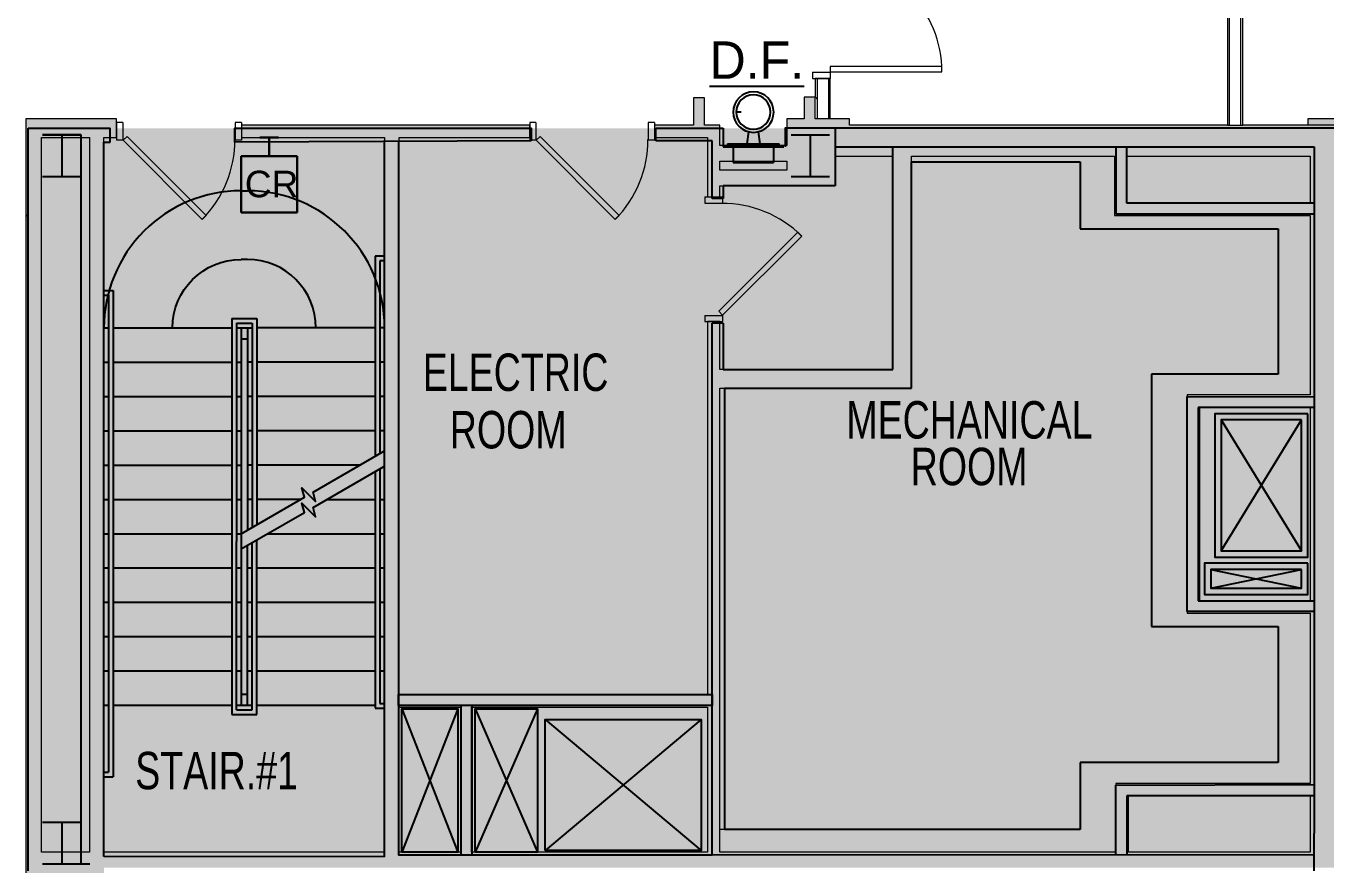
# Model space of a CAD drawing. Header units: inches. Extents: x 25273 to 28081, y 11840 to 13753.
# Drawn here: x 26090.4 to 26507.2, y 12763 to 13031.9 of the extents above; entities that cross this region are included whole.
import ezdxf
from ezdxf.enums import TextEntityAlignment as Align
from ezdxf.xclip import XClip

# ---------------------------------------------------------------- set-up
doc = ezdxf.new("R2010")
doc.units = ezdxf.units.IN
doc.header["$MEASUREMENT"] = 0
doc.header["$XCLIPFRAME"] = 2
for name, color, linetype in [('L1$0$A-Plmb', 3, 'Continuous'), ('L1$0$Plaza America BA02$0$17', 2, 'Continuous'), ('L1$0$Plaza America BA02$0$19', 6, 'Continuous'), ('L1$0$Plaza America BA02$0$51', 7, 'Continuous'), ('L1$0$SCOPE', 7, 'Continuous')]:
    doc.layers.add(name, color=color, linetype=linetype)
for name, color, linetype, lineweight in [('X1$0$A-ANNO-NOTE', 131, 'Continuous', 30), ('X1$0$A-DETL', 90, 'Continuous', 13), ('X1$0$A-DETL-GENF', 92, 'Continuous', 9), ('X1$0$A-DOOR', 31, 'Continuous', 13), ('X1$0$A-DOOR-FRAM', 31, 'Continuous', 20), ('X1$0$A-WALL', 113, 'Continuous', 13), ('X1$0$A-WALL-PATT', 111, 'Continuous', 13), ('X1$0$I-WALL', 2, 'Continuous', 13), ('X1$0$Plaza America_Tower 1_2nd Floor -REVIT_dwg', 8, 'Continuous', 9)]:
    doc.layers.add(name, color=color, linetype=linetype, lineweight=lineweight)
doc.styles.add('L1$0$Plaza America BA02$0$STANDARD', font='txt')
doc.styles.add('X1$0$Swis721 Lt BT', font='swissl.ttf', dxfattribs={"height": 8.514638})
pattern_1 = [(0, (0, 0), (30.72, 7.68), [1.267, -21.773, 1.267, -21.773, -122.88]), (0, (0, 0), (30.72, 7.68), [-46.08, 1.267, -44.813, 1.267, -21.773, -53.76]), (0, (0, 0), (30.72, 7.68), [-115.2, 1.267, -14.093, 1.267, -37.133]), (120, (11.52, 3.84), (-22.0110751, 22.7643004), [1.267, -21.773, 1.267, -21.773, -122.88]), (120, (11.52, 3.84), (-22.0110751, 22.7643004), [-46.08, 1.267, -44.813, 1.267, -21.773, -53.76]), (120, (11.52, 3.84), (-22.0110751, 22.7643004), [-115.2, 1.267, -14.093, 1.267, -37.133]), (240, (15.36, 19.2), (-8.7089249, -30.4443004), [1.267, -21.773, 1.267, -21.773, -122.88]), (240, (15.36, 19.2), (-8.7089249, -30.4443004), [-46.08, 1.267, -44.813, 1.267, -21.773, -53.76]), (240, (15.36, 19.2), (-8.7089249, -30.4443004), [-115.2, 1.267, -14.093, 1.267, -37.133])]

# ---------------------------------------------------------------- blocks, each defined once
blk = doc.blocks.new('L1$0$Plaza America BA02$0$W12X14')
at = {"color": 0, "linetype": 'ByBlock'}
for p, q in [((-74.25, 80.249625), (74.25, 80.249625)), ((0, 80.249625), (0, -80.249625)), ((-74.25, -80.249625), (74.25, -80.249625))]:
    blk.add_line(p, q, dxfattribs=at)
blk = doc.blocks.new('L1')
at = {"layer": 'L1$0$A-Plmb'}
for p, q in [((26319.63, 13004.28), (26318.37, 13004.28)), ((26322.05, 12997.99), (26321.51, 12994.12)), ((26325.1, 12997.99), (26325.64, 12994.12)), ((26315.29, 12994.11), (26331.86, 12994.11)), ((26315.29, 12994.11), (26315.29, 12993.11)), ((26315.29, 12993.11), (26331.86, 12993.11)), ((26317.09, 12993.11), (26317.09, 12988.11)), ((26330.06, 12993.11), (26330.06, 12988.11)), ((26331.86, 12993.11), (26331.86, 12994.11)), ((26317.09, 12988.11), (26330.06, 12988.11))]:
    blk.add_line(p, q, dxfattribs=at)
for major_axis in [(6.5, 0), (5.5, 0)]:
    blk.add_ellipse((26323.58, 13004.28), major_axis=major_axis, ratio=0.99924, start_param=0, end_param=6.283175, dxfattribs=at)
at = {"layer": 'L1$0$Plaza America BA02$0$17'}
for p, q in [((26159.33, 12979.06), (26161.33, 12979.06)), ((26161.33, 12957.07), (26159.33, 12957.07)), ((26202.33, 12958.07), (26202.33, 12893.95)), ((26205.33, 12958.07), (26202.33, 12958.07)), ((26205.33, 12956.57), (26203.83, 12956.57)), ((26203.83, 12956.57), (26203.83, 12894.82)), ((26115.33, 12947.08), (26118.33, 12947.08)), ((26118.33, 12947.08), (26118.33, 12791.21)), ((26115.33, 12945.58), (26116.83, 12945.58)), ((26116.83, 12945.58), (26116.83, 12792.71)), ((26156.33, 12938.09), (26156.33, 12866.6)), ((26156.33, 12938.09), (26164.33, 12938.09)), ((26164.33, 12938.09), (26164.33, 12872.03)), ((26115.33, 12935.09), (26116.83, 12935.09)), ((26118.33, 12935.09), (26156.33, 12935.09)), ((26157.83, 12936.59), (26157.83, 12866.6)), ((26157.83, 12936.59), (26162.83, 12936.59)), ((26157.83, 12935.09), (26162.83, 12935.09)), ((26159.33, 12935.09), (26159.33, 12866.6)), ((26161.33, 12935.09), (26161.33, 12870.3)), ((26162.83, 12936.59), (26162.83, 12871.16)), ((26202.33, 12935.09), (26164.33, 12935.09)), ((26205.33, 12935.09), (26203.83, 12935.09)), ((26159.33, 12931.59), (26161.33, 12931.59)), ((26115.33, 12924.1), (26116.83, 12924.1)), ((26118.33, 12924.1), (26156.33, 12924.1)), ((26157.83, 12924.1), (26159.33, 12924.1)), ((26162.83, 12924.1), (26161.33, 12924.1)), ((26202.33, 12924.1), (26164.33, 12924.1)), ((26205.33, 12924.1), (26203.83, 12924.1)), ((26115.33, 12913.11), (26116.83, 12913.11)), ((26118.33, 12913.11), (26156.33, 12913.11)), ((26157.83, 12913.11), (26159.33, 12913.11)), ((26162.83, 12913.11), (26161.33, 12913.11)), ((26202.33, 12913.11), (26164.33, 12913.11)), ((26205.33, 12913.11), (26203.83, 12913.11)), ((26473.57, 12863.65), (26499.32, 12905.62)), ((26473.57, 12905.62), (26499.32, 12863.65)), ((26115.33, 12902.12), (26116.83, 12902.12)), ((26118.33, 12902.12), (26156.33, 12902.12)), ((26157.83, 12902.12), (26159.33, 12902.12)), ((26162.83, 12902.12), (26161.33, 12902.12)), ((26202.33, 12902.12), (26164.33, 12902.12)), ((26205.33, 12902.12), (26203.83, 12902.12)), ((26115.33, 12891.13), (26116.83, 12891.13)), ((26118.33, 12891.13), (26156.33, 12891.13)), ((26157.83, 12891.13), (26159.33, 12891.13)), ((26162.83, 12891.13), (26161.33, 12891.13)), ((26197.44, 12891.13), (26164.33, 12891.13)), ((26115.33, 12880.14), (26116.83, 12880.14)), ((26118.33, 12880.14), (26156.33, 12880.14)), ((26157.83, 12880.14), (26159.33, 12880.14)), ((26162.83, 12880.14), (26161.33, 12880.14)), ((26178.38, 12880.14), (26164.33, 12880.14)), ((26182.8, 12880.14), (26182.52, 12880.14)), ((26115.33, 12869.14), (26116.83, 12869.14)), ((26118.33, 12869.14), (26156.33, 12869.14)), ((26157.83, 12869.14), (26159.33, 12869.14)), ((26161.33, 12814.19), (26161.33, 12865.42)), ((26115.33, 12858.15), (26116.83, 12858.15)), ((26118.33, 12858.15), (26156.33, 12858.15)), ((26157.83, 12858.15), (26159.33, 12858.15)), ((26470.19, 12857.65), (26499.32, 12851.66)), ((26470.19, 12851.66), (26499.32, 12857.65)), ((26115.33, 12847.16), (26116.83, 12847.16)), ((26118.33, 12847.16), (26156.33, 12847.16)), ((26157.83, 12847.16), (26159.33, 12847.16)), ((26115.33, 12836.17), (26116.83, 12836.17)), ((26118.33, 12836.17), (26156.33, 12836.17)), ((26157.83, 12836.17), (26159.33, 12836.17)), ((26115.33, 12825.18), (26116.83, 12825.18)), ((26118.33, 12825.18), (26156.33, 12825.18)), ((26157.83, 12825.18), (26159.33, 12825.18)), ((26115.33, 12814.19), (26116.83, 12814.19)), ((26118.33, 12814.19), (26156.33, 12814.19)), ((26157.83, 12814.19), (26159.33, 12814.19)), ((26228.83, 12813.06), (26210.83, 12767.1)), ((26210.83, 12813.06), (26228.83, 12767.1)), ((26254.33, 12813.06), (26234.33, 12767.1)), ((26234.33, 12813.06), (26254.33, 12767.1)), ((26306.83, 12809.57), (26256.83, 12767.6)), ((26256.83, 12809.57), (26306.83, 12767.6)), ((26115.33, 12792.71), (26116.83, 12792.71)), ((26115.33, 12791.21), (26118.33, 12791.21))]:
    blk.add_line(p, q, dxfattribs=at)
for points in [[(26501.32, 12907.61), (26471.57, 12907.61), (26471.57, 12861.65), (26501.32, 12861.65)], [(26499.32, 12905.62), (26473.57, 12905.62), (26473.57, 12863.65), (26499.32, 12863.65)], [(26501.32, 12859.65), (26468.19, 12859.65), (26468.19, 12849.66), (26501.32, 12849.66)], [(26499.32, 12857.65), (26470.19, 12857.65), (26470.19, 12851.66), (26499.32, 12851.66)], [(26210.83, 12767.1), (26210.83, 12813.06), (26228.83, 12813.06), (26228.83, 12767.1)], [(26234.33, 12767.1), (26234.33, 12813.06), (26254.33, 12813.06), (26254.33, 12767.1)], [(26256.83, 12767.6), (26256.83, 12809.57), (26306.83, 12809.57), (26306.83, 12767.6)]]:
    blk.add_lwpolyline(points, close=True, dxfattribs=at)
blk.add_lwpolyline([(26159.33, 12869.14), (26179.61, 12880.85), (26178.81, 12883.84), (26183.2, 12879.45), (26182.4, 12882.45), (26205.33, 12895.68)], dxfattribs=at)
for centre, major_axis, start_param, end_param in [((26159.33, 12935.09), (44, 0), 1.570796, 3.141593), ((26161.33, 12935.09), (44, 0), 0, 1.570796), ((26161.33, 12935.09), (22, 0), 0, 1.570796)]:
    blk.add_ellipse(centre, major_axis=major_axis, ratio=0.99924, start_param=start_param, end_param=end_param, dxfattribs=at)
at = {"layer": 'L1$0$Plaza America BA02$0$17', "extrusion": (0, 0, -1)}
blk.add_ellipse((26159.33, 12935.09), major_axis=(-22, 0), ratio=0.99924, start_param=0, end_param=1.570796, dxfattribs=at)
at = {"layer": 'L1$0$Plaza America BA02$0$19'}
for p, q in [((26202.33, 12889.08), (26202.33, 12813.19)), ((26203.83, 12889.94), (26203.83, 12814.69)), ((26186.83, 12880.14), (26202.33, 12880.14)), ((26203.83, 12880.14), (26205.33, 12880.14)), ((26164.33, 12811.19), (26164.33, 12867.15)), ((26167.78, 12869.14), (26202.33, 12869.14)), ((26203.83, 12869.14), (26205.33, 12869.14)), ((26156.33, 12866.6), (26156.33, 12811.19)), ((26157.83, 12812.69), (26157.83, 12866.6)), ((26159.33, 12866.6), (26159.33, 12814.19)), ((26162.83, 12812.69), (26162.83, 12866.29)), ((26161.33, 12858.15), (26162.83, 12858.15)), ((26164.33, 12858.15), (26202.33, 12858.15)), ((26203.83, 12858.15), (26205.33, 12858.15)), ((26161.33, 12847.16), (26162.83, 12847.16)), ((26164.33, 12847.16), (26202.33, 12847.16)), ((26203.83, 12847.16), (26205.33, 12847.16)), ((26161.33, 12836.17), (26162.83, 12836.17)), ((26164.33, 12836.17), (26202.33, 12836.17)), ((26203.83, 12836.17), (26205.33, 12836.17)), ((26161.33, 12825.18), (26162.83, 12825.18)), ((26164.33, 12825.18), (26202.33, 12825.18)), ((26203.83, 12825.18), (26205.33, 12825.18)), ((26159.33, 12817.69), (26161.33, 12817.69)), ((26157.83, 12812.69), (26162.83, 12812.69)), ((26159.33, 12814.19), (26162.83, 12814.19)), ((26164.33, 12814.19), (26202.33, 12814.19)), ((26202.33, 12813.19), (26205.33, 12813.19)), ((26203.83, 12814.69), (26205.33, 12814.69)), ((26156.33, 12811.19), (26164.33, 12811.19))]:
    blk.add_line(p, q, dxfattribs=at)
blk.add_lwpolyline([(26159.33, 12864.27), (26179.61, 12875.97), (26178.81, 12878.97), (26183.2, 12874.58), (26182.4, 12877.58), (26205.33, 12890.81)], dxfattribs=at)
at = {"layer": 'L1$0$SCOPE'}
for p, q in [((26091.02, 12761.11), (26091.02, 12999.1)), ((26091.02, 12999.1), (26117.33, 12999.1)), ((26091.09, 12995.64), (26091.09, 12999.14)), ((26091.09, 12999.14), (26091.09, 12999.14)), ((26108.02, 12996.98), (26095.65, 12996.98)), ((26108.02, 12763.29), (26108.02, 12996.98)), ((26110.83, 12999.1), (26110.83, 12999.1)), ((26117.33, 12994.61), (26117.33, 12999.1)), ((26292.33, 12999.1), (26313.83, 12999.1)), ((26292.33, 12995.11), (26292.33, 12999.1)), ((26292.33, 12999.1), (26292.33, 12999.1)), ((26313.83, 12999.1), (26313.83, 12993.11)), ((26349.82, 12999.1), (26349.82, 12980.62)), ((26629.81, 12999.1), (26349.82, 12999.1)), ((26115.33, 12994.61), (26117.33, 12994.61)), ((26115.33, 12765.72), (26115.33, 12994.61)), ((26205.33, 12765.6), (26205.33, 12994.86)), ((26209.83, 12994.88), (26209.83, 12766.1)), ((26310.33, 12995.11), (26292.33, 12995.11)), ((26310.33, 12976.62), (26310.33, 12995.11)), ((26313.83, 12993.11), (26333.33, 12993.11)), ((26349.82, 12993.11), (26503.32, 12993.11)), ((26368.31, 12921.82), (26368.31, 12993.11)), ((26439.82, 12993.11), (26439.82, 12971.63)), ((26439.82, 12993.11), (26439.82, 12993.11)), ((26443.32, 12975.12), (26443.32, 12993.11)), ((26503.32, 12993.11), (26503.32, 12785.09)), ((26374.31, 12988.32), (26428.3, 12988.32)), ((26374.31, 12915.83), (26374.31, 12988.32)), ((26374.31, 12988.31), (26428.3, 12988.31)), ((26374.31, 12915.82), (26374.31, 12988.31)), ((26374.31, 12988.31), (26428.3, 12988.31)), ((26374.31, 12915.82), (26374.31, 12988.31)), ((26428.3, 12988.32), (26428.3, 12966.83)), ((26428.3, 12988.31), (26428.3, 12966.82)), ((26428.3, 12988.31), (26428.3, 12966.82)), ((26349.82, 12980.62), (26313.83, 12980.62)), ((26313.83, 12980.62), (26313.83, 12976.62)), ((26313.83, 12976.62), (26310.33, 12976.62)), ((26439.82, 12971.63), (26503.32, 12971.63)), ((26503.32, 12975.12), (26443.32, 12975.12)), ((26503.32, 12971.63), (26503.32, 12971.63)), ((26428.3, 12966.83), (26491.8, 12966.83)), ((26428.3, 12966.82), (26491.8, 12966.82)), ((26428.3, 12966.82), (26491.8, 12966.82)), ((26491.8, 12966.83), (26491.8, 12920.32)), ((26491.8, 12966.82), (26491.8, 12920.31)), ((26491.8, 12966.82), (26491.8, 12920.31)), ((26368.31, 12927.83), (26368.31, 12956.42)), ((26368.31, 12927.82), (26368.31, 12956.41)), ((26368.31, 12927.82), (26368.31, 12956.41)), ((26313.83, 12936.65), (26310.33, 12936.65)), ((26310.33, 12766.1), (26310.33, 12936.65)), ((26313.83, 12936.65), (26313.83, 12921.82)), ((26313.83, 12921.82), (26368.31, 12921.82)), ((26313.83, 12921.82), (26368.31, 12921.82)), ((26451.17, 12920.32), (26451.17, 12839.37)), ((26491.8, 12920.32), (26451.17, 12920.32)), ((26451.17, 12920.31), (26451.17, 12839.36)), ((26491.8, 12920.31), (26451.17, 12920.31)), ((26451.17, 12920.31), (26451.17, 12839.36)), ((26491.8, 12920.31), (26451.17, 12920.31)), ((26314.31, 12915.83), (26374.31, 12915.83)), ((26314.31, 12915.83), (26314.31, 12774.31)), ((26314.31, 12915.82), (26374.31, 12915.82)), ((26314.31, 12915.82), (26314.31, 12774.3)), ((26314.31, 12915.82), (26374.31, 12915.82)), ((26314.31, 12915.82), (26314.31, 12774.3)), ((26462.69, 12913.11), (26503.32, 12912.98)), ((26462.69, 12844.16), (26462.69, 12913.11)), ((26462.69, 12913.11), (26462.69, 12913.11)), ((26503.32, 12909.61), (26466.19, 12909.61)), ((26466.19, 12909.61), (26466.19, 12847.66)), ((26466.19, 12847.66), (26503.32, 12847.66)), ((26503.32, 12844.16), (26462.69, 12844.16)), ((26451.17, 12839.37), (26491.8, 12839.37)), ((26451.17, 12839.36), (26491.8, 12839.36)), ((26451.17, 12839.36), (26491.8, 12839.36)), ((26491.8, 12839.37), (26491.8, 12795.79)), ((26491.8, 12839.36), (26491.8, 12795.78)), ((26491.8, 12839.36), (26491.8, 12795.78)), ((26310.33, 12817.56), (26310.33, 12817.56)), ((26428.3, 12795.79), (26428.3, 12774.31)), ((26491.8, 12795.79), (26428.3, 12795.79)), ((26428.3, 12795.78), (26428.3, 12774.3)), ((26491.8, 12795.78), (26428.3, 12795.78)), ((26428.3, 12795.78), (26428.3, 12774.3)), ((26491.8, 12795.78), (26428.3, 12795.78)), ((26439.82, 12788.58), (26503.32, 12788.75)), ((26439.82, 12766.15), (26439.82, 12788.58)), ((26439.82, 12788.58), (26439.82, 12788.58)), ((26503.32, 12785.09), (26443.32, 12785.09)), ((26443.32, 12785.09), (26443.32, 12766.15)), ((26503.32, 12785.09), (26503.28, 12761.11)), ((26428.3, 12774.31), (26314.31, 12774.31)), ((26428.3, 12774.3), (26314.31, 12774.3)), ((26428.3, 12774.3), (26314.31, 12774.3)), ((26095.65, 12763.29), (26110.83, 12763.29)), ((26205.33, 12765.6), (26115.33, 12765.72)), ((26205.33, 12765.6), (26205.33, 12765.6)), ((26310.33, 12766.1), (26209.83, 12766.1)), ((26503.29, 12766.18), (26310.33, 12766.1))]:
    blk.add_line(p, q, dxfattribs=at)
at = {"layer": 'L1$0$SCOPE', "linetype": 'Continuous'}
blk.add_line((26090.66, 12971.1), (26091.02, 12971.1), dxfattribs=at)
at = {"layer": 'L1$0$SCOPE'}
blk.add_lwpolyline([(26252.33, 12995.11), (26157.33, 12994.61), (26157.33, 12999.1), (26252.33, 12999.1), (26252.33, 12995.11)], dxfattribs=at)
at = {"layer": 'L1$0$SCOPE', "linetype": 'Continuous', "flags": 128}
blk.add_lwpolyline([(26629.81, 12999.1), (26333.78, 12999.1), (26333.78, 12993.11)], dxfattribs=at)
at = {"layer": 'L1$0$SCOPE', "linetype": 'Continuous'}
blk.add_lwpolyline([(26310.33, 12814.06), (26209.83, 12814.06), (26209.83, 12817.56), (26310.33, 12817.56)], close=True, dxfattribs=at)
blk.add_lwpolyline([(26233.33, 12814.06), (26233.33, 12766.1), (26229.83, 12766.1), (26229.83, 12814.06)], dxfattribs=at)
at = {"layer": 'L1$0$SCOPE', "xscale": 0.08332999666890828, "yscale": 0.08326667999972415}
for p in [(26101.83, 12990.3), (26341.82, 12990.3), (26101.83, 12769.97)]:
    blk.add_blockref('L1$0$Plaza America BA02$0$W12X14', p, dxfattribs=at)
at = {"layer": 'L1$0$Plaza America BA02$0$51', "style": 'L1$0$Plaza America BA02$0$STANDARD', "width": 1.000761}
blk.add_text('%%UD.F.', height=11.99, dxfattribs=at).set_placement((26309.53, 13014.96))
at = {"layer": 'L1$0$Plaza America BA02$0$51', "style": 'L1$0$Plaza America BA02$0$STANDARD', "width": 0.75}
for s, p in [('ELECTRIC', (26217.57, 12926.9)), ('ROOM', (26226.24, 12908.48)), ('MECHANICAL', (26353.38, 12911.64)), ('ROOM', (26374.02, 12896.7)), ('STAIR.#1', (26125.37, 12799.22))]:
    blk.add_text(s, height=12, dxfattribs=at).set_placement(p, align=Align.TOP_LEFT)
blk = doc.blocks.new('X1$0$Single Flush - OTJ_SOLIDFLUSH_ALUM-4757540-FIRST FLOOR POWER _ SIGNAL')
at = {"layer": 'X1$0$A-DOOR', "color": 8, "lineweight": 20}
for p, q in [((-7.42, 28.2), (-8.65, 26.96)), ((-8.65, 26.96), (16.67, 1.64)), ((17.91, 2.87), (-7.42, 28.2)), ((16.67, 1.64), (17.91, 2.87))]:
    blk.add_line(p, q, dxfattribs=at)
at = {"layer": 'X1$0$A-DOOR', "lineweight": 9}
blk.add_arc((17.91, 2.87), 35.81, 135, 180.5, dxfattribs=at)
at = {"layer": 'X1$0$A-DOOR-FRAM', "color": 8}
for p, q in [((-20, -2.88), (-20, 2.87)), ((-20, 2.87), (-18, 2.87)), ((-18, -2.88), (-18, 2.87)), ((18, -2.88), (18, 2.87)), ((18, 2.87), (20, 2.87)), ((20, -2.88), (20, 2.87)), ((-20, -2.88), (-18, -2.88)), ((18, -2.88), (20, -2.88))]:
    blk.add_line(p, q, dxfattribs=at)
blk = doc.blocks.new('X1$0$Single Flush - OTJ_SOLIDFLUSH_ALUM-4900816-FIRST FLOOR POWER _ SIGNAL')
at = {"layer": 'X1$0$A-DOOR', "lineweight": 20}
for p, q in [((16.15625, 38.25), (16.15625, 2.4375)), ((17.90625, 38.25), (16.15625, 38.25)), ((17.90625, 2.4375), (17.90625, 38.25)), ((16.15625, 2.4375), (17.90625, 2.4375))]:
    blk.add_line(p, q, dxfattribs=at)
at = {"layer": 'X1$0$A-DOOR', "lineweight": 9}
blk.add_arc((17.90625, 2.4375), 35.8125, 90, 180.5, dxfattribs=at)
at = {"layer": 'X1$0$A-DOOR-FRAM'}
for p, q in [((-20, -3.3125), (-20, 2.4375)), ((-20, 2.4375), (-18, 2.4375)), ((-18, -3.3125), (-18, 2.4375)), ((18.000004, -3.3125), (18.000004, 2.4375)), ((18.000004, 2.4375), (20.000004, 2.4375)), ((20.000004, -3.3125), (20.000004, 2.4375)), ((-20, -3.3125), (-18, -3.3125)), ((18.000004, -3.3125), (20.000004, -3.3125))]:
    blk.add_line(p, q, dxfattribs=at)
blk = doc.blocks.new('X1')
at = {"layer": 'X1$0$A-DETL-GENF'}
h = blk.add_hatch(color=9, dxfattribs=at)
h.paths.add_polyline_path([(27087.52, 12643.67), (27089.92, 12643.67), (27089.92, 12657.84), (27052.32, 12657.84), (27052.32, 12643.67), (27052.63, 12643.67)], flags=0)
h.paths.add_polyline_path([(27273.47, 12643.67), (27286.6, 12643.67), (27286.6, 12644.86), (27288.29, 12644.86), (27288.29, 12862.26), (27198.54, 12862.26), (27198.54, 12644.86), (27246.6, 12644.86), (27246.6, 12643.67)], flags=0)
h.paths.add_polyline_path([(26980.88, 12643.67), (27050.32, 12643.67), (27050.32, 12659.84), (27089.92, 12659.84), (27089.92, 12683.41), (27093.42, 12683.41), (27093.42, 12644.86), (27193.92, 12644.86), (27193.92, 12726.41), (27189.92, 12726.41), (27189.92, 12733.41), (27193.92, 12733.41), (27193.92, 12916.76), (27253.72, 12916.76), (27253.72, 12996.11), (27073.92, 12996.11), (27073.92, 12862.87), (27133.92, 12862.87), (27133.92, 12859.37), (27097.92, 12859.37), (27097.92, 12733.41), (27144.92, 12733.41), (27144.92, 12726.41), (27093.42, 12726.41), (27093.42, 12723.41), (27089.92, 12723.41), (27089.92, 12757.39), (27088.42, 12757.39), (27088.42, 12760.89), (27089.92, 12760.89), (27089.92, 12859.37), (27047.92, 12859.37), (27047.92, 12814.88), (27044.42, 12814.88), (27044.42, 12859.37), (26991.69, 12859.37), (26991.69, 12771.38), (27044.42, 12771.38), (27044.42, 12774.88), (27047.92, 12774.88), (27047.92, 12760.89), (27048.42, 12760.89), (27048.42, 12757.39), (26980.32, 12757.36), (26980.32, 12734.57), (26976.82, 12734.57), (26976.82, 12757.36), (26976.19, 12757.36), (26976.19, 12784.36), (26971.67, 12784.36), (26971.67, 12788.36), (26988.19, 12788.36), (26988.19, 12862.87), (27049.92, 12862.87), (27049.92, 12996.11), (26900.43, 12996.11), (26900.43, 12815.84), (26895.43, 12815.84), (26895.43, 12788.36), (26931.67, 12788.36), (26931.67, 12784.36), (26895.43, 12784.36), (26895.43, 12765.13), (26883.43, 12765.13), (26883.43, 12692.32), (26976.82, 12692.32), (26976.82, 12694.57), (26980.32, 12694.57), (26980.32, 12643.67)], flags=0)
h.paths.add_polyline_path([(27306.55, 12644.86), (27306.55, 12862.26), (27300.58, 12862.26), (27300.58, 12644.86)], flags=0)
h.paths.add_polyline_path([(27292.91, 12644.86), (27295.95, 12644.86), (27295.95, 12862.26), (27292.91, 12862.26), (27292.91, 12645.86)], flags=0)
h.paths.add_polyline_path([(26883.43, 12645.98), (26976.82, 12645.98), (26976.82, 12656.84), (26883.43, 12656.84), (26883.43, 12646.14)], flags=0)
h.paths.add_polyline_path([(26852.25, 12645.98), (26879.93, 12645.98), (26879.93, 12765.13), (26780.35, 12765.13), (26780.35, 12732.42), (26775.35, 12732.42), (26775.35, 12690.92), (26780.35, 12690.92), (26780.35, 12645.98), (26794.69, 12645.98)], flags=0)
h.paths.add_polyline_path([(26940, 12660.34), (26976.82, 12660.34), (26976.82, 12688.82), (26883.43, 12688.82), (26883.43, 12660.34), (26884.56, 12660.34)], flags=0)
h.paths.add_polyline_path([(27027.75, 12762.39), (27036.44, 12762.39), (27036.44, 12766.38), (26991.69, 12766.38), (26991.69, 12762.39), (27005.81, 12762.39)], flags=0)
h.paths.add_polyline_path([(26095.35, 12767.11), (26110.71, 12767.11), (26110.71, 12996.11), (26095.35, 12996.11), (26095.35, 12783.64)], flags=0)
h.paths.add_polyline_path([(26443.82, 12767.11), (26502.07, 12767.11), (26502.07, 12785.09), (26443.82, 12785.09)], flags=0)
h.paths.add_polyline_path([(26431.89, 12767.11), (26439.82, 12767.11), (26439.82, 12789.09), (26502.07, 12789.09), (26502.07, 12843.66), (26462.69, 12843.66), (26462.69, 12913.61), (26502.07, 12913.61), (26502.07, 12971.12), (26439.32, 12971.12), (26439.32, 12990.11), (26374.31, 12990.11), (26374.31, 12915.83), (26312.85, 12915.83), (26312.85, 12767.11), (26431.8, 12767.11)], flags=0)
h.paths.add_polyline_path([(26194.15, 12767.11), (26205.33, 12767.11), (26205.33, 12996.11), (26159.42, 12996.11), (26159.42, 12999.11), (26119.42, 12999.11), (26119.42, 12996.11), (26115.33, 12996.11), (26115.35, 12767.11), (26150.28, 12767.11)], flags=0)
h.paths.add_polyline_path([(26209.96, 12767.11), (26229.64, 12767.11), (26229.64, 12813.56), (26209.96, 12813.56), (26209.96, 12796.35)], flags=0)
h.paths.add_polyline_path([(26308.85, 12767.11), (26308.85, 12813.56), (26233.14, 12813.56), (26233.14, 12767.11), (26281.9, 12767.11)], flags=0)
h.paths.add_polyline_path([(26879.93, 12775.13), (26881.43, 12775.13), (26881.43, 12878.23), (26780.35, 12878.23), (26780.35, 12849.04), (26775.35, 12849.04), (26775.35, 12807.54), (26780.35, 12807.54), (26780.35, 12775.13), (26852.25, 12775.13)], flags=0)
h.paths.add_polyline_path([(26520.32, 12776.11), (26520.32, 12990.11), (26512.07, 12990.11), (26512.07, 12776.11)], flags=0)
h.paths.add_polyline_path([(26612.11, 12776.11), (26613.35, 12776.11), (26613.35, 12808.86), (26619.35, 12808.86), (26619.35, 12850.36), (26613.35, 12850.36), (26613.35, 12878.07), (26523.82, 12878.07), (26523.82, 12776.11)], flags=0)
h.paths.add_polyline_path([(26229.64, 12817.56), (26308.85, 12817.56), (26308.85, 12937.11), (26312.85, 12937.11), (26312.85, 12921.83), (26368.31, 12921.83), (26368.31, 12990.11), (26349.82, 12990.11), (26349.82, 12980.62), (26312.85, 12980.62), (26312.85, 12977.11), (26308.85, 12977.11), (26308.85, 12996.11), (26291.85, 12996.11), (26291.85, 12999.11), (26251.85, 12999.11), (26251.85, 12996.11), (26209.96, 12996.11), (26209.96, 12817.56), (26211.74, 12817.56)], flags=0)
h.paths.add_polyline_path([(26502.07, 12847.66), (26502.07, 12909.61), (26466.69, 12909.61), (26466.69, 12847.66), (26501.27, 12847.66)], flags=0)
h.paths.add_polyline_path([(27056.92, 12862.87), (27066.92, 12862.87), (27066.92, 12996.11), (27056.92, 12996.11), (27056.92, 12864.39)], flags=0)
h.paths.add_polyline_path([(27198.54, 12866.89), (27270.72, 12866.89), (27270.72, 12996.11), (27261.72, 12996.11), (27261.72, 12912.76), (27198.54, 12912.76), (27198.54, 12885.78)], flags=0)
h.paths.add_polyline_path([(26523.95, 12882.07), (26613.35, 12882.07), (26613.35, 12911.36), (26619.35, 12911.36), (26619.35, 12952.86), (26613.35, 12952.86), (26613.35, 12984.11), (26615.35, 12984.11), (26615.35, 12990.11), (26523.82, 12990.11), (26523.82, 12882.07)], flags=0)
h.paths.add_polyline_path([(26881.43, 12882.23), (26881.43, 12986.11), (26780.35, 12986.11), (26780.35, 12957.77), (26775.35, 12957.77), (26775.35, 12916.27), (26780.35, 12916.27), (26780.35, 12882.23), (26852.25, 12882.23)], flags=0)
h.paths.add_polyline_path([(26479.87, 12975.12), (26502.07, 12975.12), (26502.07, 12990.11), (26443.32, 12990.11), (26443.32, 12975.12), (26476.24, 12975.12)], flags=0)
h.paths.add_polyline_path([(26334.32, 12985.62), (26334.32, 12988.61), (26312.85, 12988.61), (26312.85, 12985.62), (26325.77, 12985.62)], flags=0)
h.paths.add_polyline_path([(26334.32, 12993.61), (26334.32, 12999.11), (26312.85, 12999.11), (26312.85, 12993.61), (26325.77, 12993.61)], flags=0)
at = {"layer": 'X1$0$A-WALL-PATT', "lineweight": 9}
h = blk.add_hatch(dxfattribs=at)
h.set_pattern_fill('FP1_1', color=256, style=0, pattern_type=2)
h.set_pattern_definition(pattern_1)
h.paths.add_polyline_path([(26343.98, 13002.11), (26343.98, 13015.1), (26343.35, 13015.1), (26343.35, 13002.11)], flags=0)
h.paths.add_polyline_path([(26343.98, 13055.1), (26343.98, 13065.1), (26343.35, 13065.1), (26343.35, 13055.1)], flags=0)
h.paths.add_polyline_path([(26343.35, 13089.1), (26343.98, 13089.1), (26343.98, 13255.48), (26343.35, 13255.48), (26343.35, 13096.8)], flags=0)
h = blk.add_hatch(dxfattribs=at)
h.set_pattern_fill('FP1_1', color=256, style=0, pattern_type=2)
h.set_pattern_definition(pattern_1)
h.paths.add_polyline_path([(26480.49, 13000.11), (26480.49, 13227.05), (26479.87, 13226.96), (26479.87, 13000.11)], flags=0)
h.paths.add_polyline_path([(26479.87, 13230.62), (26480.49, 13230.71), (26480.49, 13254.86), (26479.87, 13254.86), (26479.87, 13230.71)], flags=0)
h = blk.add_hatch(dxfattribs=at)
h.set_pattern_fill('FP1_1', color=256, style=0, pattern_type=2)
h.set_pattern_definition(pattern_1)
h.paths.add_polyline_path([(26348.23, 13002.11), (26348.23, 13015.1), (26347.6, 13015.1), (26347.6, 13002.11)], flags=0)
h.paths.add_polyline_path([(26348.23, 13055.1), (26348.23, 13065.1), (26347.6, 13065.1), (26347.6, 13055.1)], flags=0)
h.paths.add_polyline_path([(26347.6, 13089.1), (26348.23, 13089.1), (26348.23, 13128.29), (26347.6, 13128.27), (26347.6, 13096.8)], flags=0)
h.paths.add_polyline_path([(26347.6, 13131.92), (26348.23, 13131.92), (26348.23, 13251.23), (26347.6, 13251.23), (26347.6, 13132.8)], flags=0)
h = blk.add_hatch(dxfattribs=at)
h.set_pattern_fill('FP1_1', color=256, style=0, pattern_type=2)
h.set_pattern_definition(pattern_1)
h.paths.add_polyline_path([(26476.24, 13000.11), (26476.24, 13128.29), (26475.62, 13128.29), (26475.62, 13000.11)], flags=0)
h.paths.add_polyline_path([(26475.62, 13131.92), (26476.24, 13131.92), (26476.24, 13250.61), (26475.62, 13250.61), (26475.62, 13132.54)], flags=0)
for points in [[(26304.35, 13000.11), (26307.85, 13000.11), (26307.85, 13008.86), (26304.35, 13008.86)], [(26339.85, 13002.11), (26343.35, 13002.11), (26343.35, 13009.11), (26339.85, 13009.11), (26339.85, 13007.38)], [(26115.33, 12996.11), (26119.35, 12996.11), (26119.35, 13002.11), (26090.35, 13002.11), (26090.35, 12996.11), (26110.71, 12996.11)], [(26349.82, 12990.11), (26354.35, 12990.11), (26354.35, 13002.11), (26334.32, 13002.11), (26334.32, 12990.11), (26348.23, 12990.11)], [(26523.82, 13000.11), (26525.35, 13000.11), (26525.35, 13002.11), (26501.35, 13002.11), (26501.35, 13000.11), (26520.32, 13000.11)], [(26095.35, 12767.11), (26095.35, 12996.11), (26090.35, 12996.11), (26090.35, 12767.11)], [(26115.33, 12767.11), (26115.33, 12996.11), (26110.71, 12996.11), (26110.71, 12767.11)], [(26205.33, 12767.11), (26209.96, 12767.11), (26209.96, 12996.11), (26205.33, 12996.11), (26205.33, 12796.35)], [(26480.49, 12990.11), (26615.35, 12990.11), (26615.35, 13000.11), (26354.35, 13000.11), (26354.35, 12990.11), (26479.87, 12990.11)], [(26334.32, 12988.61), (26334.32, 12993.61), (26312.85, 12993.61), (26312.85, 12988.61), (26325.77, 12988.61)], [(26349.82, 12980.62), (26349.82, 12990.11), (26334.32, 12990.11), (26334.32, 12980.62)], [(26368.31, 12915.83), (26374.31, 12915.83), (26374.31, 12990.11), (26368.31, 12990.11), (26368.31, 12915.96)], [(26443.32, 12971.12), (26443.32, 12990.11), (26439.32, 12990.11), (26439.32, 12971.12)], [(26505.35, 12762.11), (26512.07, 12762.11), (26512.07, 12990.11), (26502.07, 12990.11), (26502.07, 12762.11)], [(26325.77, 12980.62), (26334.32, 12980.62), (26334.32, 12985.62), (26312.85, 12985.62), (26312.85, 12980.62)], [(26502.07, 12971.12), (26502.07, 12975.12), (26443.32, 12975.12), (26443.32, 12971.12), (26501.27, 12971.12)], [(26325.77, 12915.83), (26368.31, 12915.83), (26368.31, 12921.83), (26312.85, 12921.83), (26312.85, 12915.83)], [(26466.69, 12843.66), (26466.69, 12913.61), (26462.69, 12913.61), (26462.69, 12843.66)], [(26466.69, 12909.61), (26502.07, 12909.61), (26502.07, 12913.61), (26466.69, 12913.61)], [(26501.27, 12843.66), (26502.07, 12843.66), (26502.07, 12847.66), (26466.69, 12847.66), (26466.69, 12843.66)], [(26308.85, 12813.56), (26308.85, 12817.56), (26209.96, 12817.56), (26209.96, 12813.56), (26233.14, 12813.56)], [(26229.64, 12767.11), (26233.14, 12767.11), (26233.14, 12813.56), (26229.64, 12813.56), (26229.64, 12796.35)], [(26439.82, 12767.11), (26443.82, 12767.11), (26443.82, 12789.09), (26439.82, 12789.09), (26439.82, 12767.45)], [(26501.27, 12785.09), (26502.07, 12785.09), (26502.07, 12789.09), (26443.82, 12789.09), (26443.82, 12785.09)], [(26095.23, 12760.11), (26115.35, 12760.11), (26115.33, 12767.11), (26090.35, 12767.11), (26090.35, 12760.11)], [(26502.07, 12762.11), (26502.07, 12767.11), (26115.35, 12767.11), (26115.35, 12762.11), (26501.27, 12762.11)]]:
    blk.add_hatch(color=7, dxfattribs=at).paths.add_polyline_path(points, flags=0)
h = blk.add_hatch(color=7, dxfattribs=at)
h.paths.add_polyline_path([(26205.33, 12996.11), (26251.85, 12996.11), (26251.85, 13000.11), (26159.42, 13000.11), (26159.42, 12996.11)], flags=0)
h.paths.add_polyline_path([(26291.85, 12996.11), (26312.85, 12996.11), (26312.85, 13000.11), (26291.85, 13000.11)], flags=0)
h.paths.add_polyline_path([(26119.35, 12996.11), (26119.42, 12996.11), (26119.42, 13000.11), (26119.35, 13000.11)], flags=0)
h = blk.add_hatch(color=7, dxfattribs=at)
h.paths.add_polyline_path([(26312.85, 12767.11), (26312.85, 12937.11), (26308.85, 12937.11), (26308.85, 12767.11)], flags=0)
h.paths.add_polyline_path([(26308.85, 12977.11), (26312.85, 12977.11), (26312.85, 12996.11), (26308.85, 12996.11), (26308.85, 12980.62)], flags=0)
at = {"layer": 'X1$0$A-ANNO-NOTE'}
for p, q in [((26165.33, 12996.11), (26171.33, 12996.11)), ((26168.33, 12996.11), (26168.33, 12990.11)), ((26177.33, 12990.11), (26159.33, 12990.11)), ((26159.33, 12990.11), (26159.33, 12972.11)), ((26177.33, 12972.11), (26177.33, 12990.11)), ((26159.33, 12972.11), (26177.33, 12972.11))]:
    blk.add_line(p, q, dxfattribs=at)
at = {"layer": 'X1$0$A-DETL', "lineweight": 9}
for p, q in [((26374.31, 12988.32), (26428.3, 12988.32)), ((26428.3, 12988.32), (26428.3, 12966.83)), ((26428.3, 12966.83), (26491.8, 12966.83)), ((26491.8, 12966.83), (26491.8, 12920.32)), ((26451.17, 12920.32), (26451.17, 12839.37)), ((26491.8, 12920.32), (26451.17, 12920.32)), ((26471.57, 12907.61), (26501.38, 12907.61)), ((26471.57, 12861.65), (26471.57, 12907.61)), ((26473.57, 12905.62), (26499.32, 12863.65)), ((26473.57, 12863.65), (26499.32, 12905.62)), ((26473.57, 12905.62), (26499.32, 12905.62)), ((26473.57, 12863.65), (26473.57, 12905.62)), ((26499.32, 12905.62), (26499.32, 12863.65)), ((26501.38, 12907.61), (26501.38, 12861.65)), ((26499.32, 12863.65), (26473.57, 12863.65)), ((26468.19, 12859.65), (26501.38, 12859.65)), ((26468.19, 12849.66), (26468.19, 12859.65)), ((26501.38, 12861.65), (26471.57, 12861.65)), ((26501.38, 12859.65), (26501.38, 12849.66)), ((26470.19, 12857.65), (26499.32, 12851.66)), ((26470.19, 12851.66), (26499.32, 12857.65)), ((26470.19, 12857.65), (26499.32, 12857.65)), ((26470.19, 12851.66), (26470.19, 12857.65)), ((26499.32, 12857.65), (26499.32, 12851.66)), ((26499.32, 12851.66), (26470.19, 12851.66)), ((26501.38, 12849.66), (26468.19, 12849.66)), ((26451.17, 12839.37), (26491.8, 12839.37)), ((26491.8, 12839.37), (26491.8, 12795.79)), ((26428.3, 12795.79), (26428.3, 12774.31)), ((26491.8, 12795.79), (26428.3, 12795.79)), ((26428.3, 12774.31), (26312.85, 12774.31))]:
    blk.add_line(p, q, dxfattribs=at)
at = {"layer": 'X1$0$A-WALL'}
for p, q in [((26479.87, 13000.11), (26479.87, 13226.96)), ((26476.24, 13000.11), (26476.24, 13128.29)), ((26343.98, 13015.1), (26343.98, 13002.11)), ((26347.6, 13015.1), (26347.6, 13002.11)), ((26475.62, 13000.11), (26480.49, 13000.11))]:
    blk.add_line(p, q, dxfattribs=at)
at = {"layer": 'X1$0$A-WALL', "color": 8, "lineweight": 20}
for p, q in [((26119.35, 13002.11), (26090.35, 13002.11)), ((26090.35, 13002.11), (26090.35, 12996.11)), ((26119.35, 13000.11), (26119.35, 13002.11)), ((26339.85, 13002.11), (26334.32, 13002.11)), ((26334.32, 13002.11), (26334.32, 12993.61)), ((26354.35, 13002.11), (26343.35, 13002.11)), ((26354.35, 13000.11), (26354.35, 13002.11)), ((26095.35, 12996.11), (26110.71, 12996.11)), ((26110.71, 12996.11), (26110.71, 12767.11)), ((26115.33, 12767.11), (26115.33, 12996.11)), ((26115.33, 12996.11), (26119.42, 12996.11)), ((26119.42, 13000.11), (26119.35, 13000.11)), ((26119.42, 12996.11), (26119.42, 13000.11)), ((26251.85, 13000.11), (26159.42, 13000.11)), ((26159.42, 13000.11), (26159.42, 12996.11)), ((26159.42, 12996.11), (26205.33, 12996.11)), ((26205.33, 12996.11), (26205.33, 12767.11)), ((26209.96, 12996.11), (26251.85, 12996.11)), ((26209.96, 12817.56), (26209.96, 12996.11)), ((26251.85, 12996.11), (26251.85, 13000.11)), ((26304.35, 13000.11), (26291.85, 13000.11)), ((26291.85, 13000.11), (26291.85, 12996.11)), ((26291.85, 12996.11), (26308.85, 12996.11)), ((26312.85, 13000.11), (26307.85, 13000.11)), ((26308.85, 12996.11), (26308.85, 12977.11)), ((26312.85, 12993.61), (26312.85, 13000.11)), ((26475.62, 13000.11), (26354.35, 13000.11)), ((26629.35, 13000.11), (26480.49, 13000.11)), ((26312.85, 12985.62), (26312.85, 12988.61)), ((26334.32, 12988.61), (26334.32, 12985.62)), ((26349.82, 12990.11), (26368.31, 12990.11)), ((26349.82, 12980.62), (26349.82, 12990.11)), ((26368.31, 12990.11), (26368.31, 12921.83)), ((26374.31, 12915.83), (26374.31, 12990.11)), ((26374.31, 12990.11), (26439.32, 12990.11)), ((26439.32, 12990.11), (26439.32, 12971.12)), ((26443.32, 12975.12), (26443.32, 12990.11)), ((26443.32, 12990.11), (26502.07, 12990.11)), ((26502.07, 12990.11), (26502.07, 12975.12)), ((26312.85, 12977.11), (26312.85, 12980.62)), ((26334.32, 12980.62), (26349.82, 12980.62)), ((26308.85, 12977.11), (26312.85, 12977.11)), ((26439.32, 12971.12), (26502.07, 12971.12)), ((26502.07, 12975.12), (26443.32, 12975.12)), ((26502.07, 12971.12), (26502.07, 12913.61)), ((26312.85, 12937.11), (26308.85, 12937.11)), ((26308.85, 12937.11), (26308.85, 12817.56)), ((26312.85, 12921.83), (26312.85, 12937.11)), ((26368.31, 12921.83), (26312.85, 12921.83)), ((26312.85, 12767.11), (26312.85, 12915.83)), ((26312.85, 12915.83), (26374.31, 12915.83)), ((26462.69, 12913.61), (26462.69, 12843.66)), ((26502.07, 12913.61), (26462.69, 12913.61)), ((26466.69, 12847.66), (26466.69, 12909.61)), ((26466.69, 12909.61), (26502.07, 12909.61)), ((26502.07, 12909.61), (26502.07, 12847.66)), ((26502.07, 12847.66), (26466.69, 12847.66)), ((26462.69, 12843.66), (26502.07, 12843.66)), ((26502.07, 12843.66), (26502.07, 12789.09)), ((26308.85, 12817.56), (26209.96, 12817.56)), ((26209.96, 12767.11), (26209.96, 12813.56)), ((26209.96, 12813.56), (26229.64, 12813.56)), ((26233.14, 12813.56), (26308.85, 12813.56)), ((26308.85, 12813.56), (26308.85, 12767.11)), ((26439.82, 12789.09), (26439.82, 12767.11)), ((26502.07, 12789.09), (26439.82, 12789.09)), ((26443.82, 12767.11), (26443.82, 12785.09)), ((26443.82, 12785.09), (26502.07, 12785.09)), ((26502.07, 12785.09), (26502.07, 12767.11)), ((26090.35, 12767.11), (26090.35, 12760.11)), ((26110.71, 12767.11), (26095.35, 12767.11)), ((26115.35, 12767.11), (26115.33, 12767.11))]:
    blk.add_line(p, q, dxfattribs=at)
at = {"layer": 'X1$0$I-WALL'}
for p, q in [((26480.49, 13000.11), (26480.49, 13226.42)), ((26475.62, 13127.67), (26475.62, 13000.11)), ((26348.23, 13015.1), (26343.35, 13015.1)), ((26343.35, 13015.1), (26343.35, 13009.11)), ((26348.23, 13002.11), (26348.23, 13015.1))]:
    blk.add_line(p, q, dxfattribs=at)
at = {"layer": 'X1$0$I-WALL', "color": 8, "lineweight": 20}
for p, q in [((26304.35, 13008.86), (26304.35, 13000.11)), ((26307.85, 13008.86), (26304.35, 13008.86)), ((26307.85, 13000.11), (26307.85, 13008.86)), ((26339.85, 13009.11), (26339.85, 13002.11)), ((26343.35, 13009.11), (26339.85, 13009.11)), ((26343.35, 13002.11), (26343.35, 13009.11)), ((26525.35, 13002.11), (26501.35, 13002.11)), ((26501.35, 13002.11), (26501.35, 13000.11)), ((26090.35, 12996.11), (26090.35, 12767.11)), ((26095.35, 12767.11), (26095.35, 12996.11)), ((26334.32, 12993.61), (26312.85, 12993.61)), ((26312.85, 12988.61), (26334.32, 12988.61)), ((26334.32, 12985.62), (26312.85, 12985.62)), ((26312.85, 12980.62), (26334.32, 12980.62)), ((26229.64, 12813.56), (26229.64, 12767.11)), ((26233.14, 12767.11), (26233.14, 12813.56)), ((26205.33, 12767.11), (26115.35, 12767.11)), ((26229.64, 12767.11), (26209.96, 12767.11)), ((26308.85, 12767.11), (26233.14, 12767.11)), ((26439.82, 12767.11), (26312.85, 12767.11)), ((26502.07, 12767.11), (26443.82, 12767.11))]:
    blk.add_line(p, q, dxfattribs=at)
at = {"layer": 'X1$0$A-DOOR'}
for name, p, rotation in [('X1$0$Single Flush - OTJ_SOLIDFLUSH_ALUM-4900816-FIRST FLOOR POWER _ SIGNAL', (26345.79, 13035.1), 269.9999999999999), ('X1$0$Single Flush - OTJ_SOLIDFLUSH_ALUM-4757540-FIRST FLOOR POWER _ SIGNAL', (26139.42, 12998.11), 180), ('X1$0$Single Flush - OTJ_SOLIDFLUSH_ALUM-4757540-FIRST FLOOR POWER _ SIGNAL', (26271.85, 12998.11), 180), ('X1$0$Single Flush - OTJ_SOLIDFLUSH_ALUM-4757540-FIRST FLOOR POWER _ SIGNAL', (26310.85, 12957.11), 270)]:
    blk.add_blockref(name, p, dxfattribs=dict(at, rotation=rotation))
at = {"layer": 'X1$0$Plaza America_Tower 1_2nd Floor -REVIT_dwg'}
ref = blk.add_blockref('L1', (0, 0), dxfattribs=at)
XClip(ref).set_block_clipping_path([(25272.8646056985, 11839.529198946), (28080.6732038753, 13753.216736761)])
at = {"layer": 'X1$0$A-ANNO-NOTE', "lineweight": 9, "insert": (26160.5, 12985.49), "char_height": 8.515, "width": 19.116, "attachment_point": 1, "line_spacing_factor": 1.00667, "style": 'X1$0$Swis721 Lt BT'}
blk.add_mtext('CR', dxfattribs=at)

msp = doc.modelspace()

# ---------------------------------------------------------------- block references
at = {"lineweight": 5}
msp.add_blockref('X1', (0, 0), dxfattribs=at)

doc.saveas('drawing.dxf')
